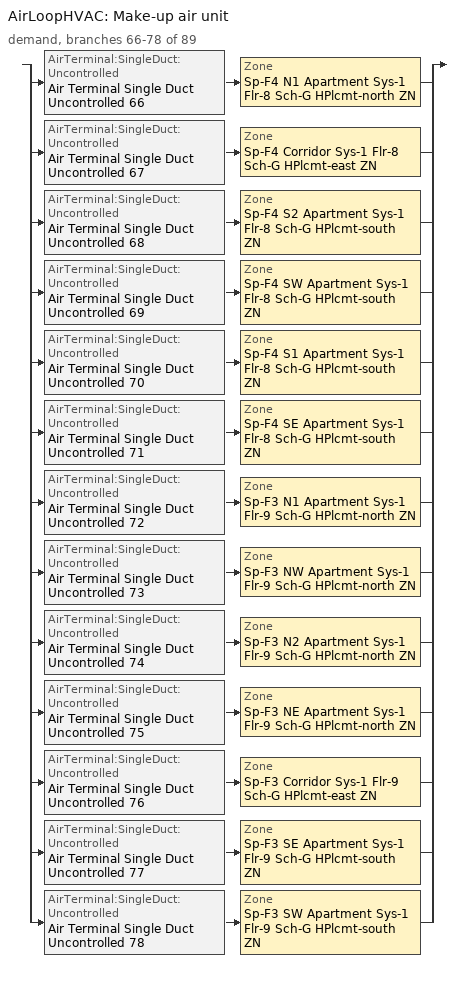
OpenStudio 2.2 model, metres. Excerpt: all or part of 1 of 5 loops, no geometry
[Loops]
AirLoopHVAC 'Make-up air unit'
 demand, branches 66-78 of 89: split
  | AirTerminal:SingleDuct:Uncontrolled 'Air Terminal Single Duct Uncontrolled 66' > Zone 'Sp-F4 N1 Apartment Sys-1 Flr-8 Sch-G HPlcmt-north ZN'
  | AirTerminal:SingleDuct:Uncontrolled 'Air Terminal Single Duct Uncontrolled 67' > Zone 'Sp-F4 Corridor Sys-1 Flr-8 Sch-G HPlcmt-east ZN'
  | AirTerminal:SingleDuct:Uncontrolled 'Air Terminal Single Duct Uncontrolled 68' > Zone 'Sp-F4 S2 Apartment Sys-1 Flr-8 Sch-G HPlcmt-south ZN'
  | AirTerminal:SingleDuct:Uncontrolled 'Air Terminal Single Duct Uncontrolled 69' > Zone 'Sp-F4 SW Apartment Sys-1 Flr-8 Sch-G HPlcmt-south ZN'
  | AirTerminal:SingleDuct:Uncontrolled 'Air Terminal Single Duct Uncontrolled 70' > Zone 'Sp-F4 S1 Apartment Sys-1 Flr-8 Sch-G HPlcmt-south ZN'
  | AirTerminal:SingleDuct:Uncontrolled 'Air Terminal Single Duct Uncontrolled 71' > Zone 'Sp-F4 SE Apartment Sys-1 Flr-8 Sch-G HPlcmt-south ZN'
  | AirTerminal:SingleDuct:Uncontrolled 'Air Terminal Single Duct Uncontrolled 72' > Zone 'Sp-F3 N1 Apartment Sys-1 Flr-9 Sch-G HPlcmt-north ZN'
  | AirTerminal:SingleDuct:Uncontrolled 'Air Terminal Single Duct Uncontrolled 73' > Zone 'Sp-F3 NW Apartment Sys-1 Flr-9 Sch-G HPlcmt-north ZN'
  | AirTerminal:SingleDuct:Uncontrolled 'Air Terminal Single Duct Uncontrolled 74' > Zone 'Sp-F3 N2 Apartment Sys-1 Flr-9 Sch-G HPlcmt-north ZN'
  | AirTerminal:SingleDuct:Uncontrolled 'Air Terminal Single Duct Uncontrolled 75' > Zone 'Sp-F3 NE Apartment Sys-1 Flr-9 Sch-G HPlcmt-north ZN'
  | AirTerminal:SingleDuct:Uncontrolled 'Air Terminal Single Duct Uncontrolled 76' > Zone 'Sp-F3 Corridor Sys-1 Flr-9 Sch-G HPlcmt-east ZN'
  | AirTerminal:SingleDuct:Uncontrolled 'Air Terminal Single Duct Uncontrolled 77' > Zone 'Sp-F3 SE Apartment Sys-1 Flr-9 Sch-G HPlcmt-south ZN'
  | AirTerminal:SingleDuct:Uncontrolled 'Air Terminal Single Duct Uncontrolled 78' > Zone 'Sp-F3 SW Apartment Sys-1 Flr-9 Sch-G HPlcmt-south ZN'
[Sizing:Zone] Zone Cooling Design Supply Air Temperature Input Method=SupplyAirTemperature; Zone Cooling Design Supply Air Temperature {C}=13; Zone Cooling Design Supply Air Temperature Difference {deltaC}=11.11; Zone Heating Design Supply Air Temperature Input Method=SupplyAirTemperature; Zone Heating Design Supply Air Temperature {C}=43; Zone Heating Design Supply Air Temperature Difference {deltaC}=11.11; Zone Cooling Design Supply Air Humidity Ratio {kg-H2O/kg-air}=0.0085; Zone Heating Design Supply Air Humidity Ratio {kg-H2O/kg-air}=0.008; Zone Heating Sizing Factor=1.3; Zone Cooling Sizing Factor=1.1; Cooling Design Air Flow Method=DesignDay; Heating Design Air Flow Method=DesignDay; Account for Dedicated Outdoor Air System=No; Dedicated Outdoor Air System Control Strategy=NeutralSupplyAir; Dedicated Outdoor Air Low Setpoint Temperature for Design {C}=autosize; Dedicated Outdoor Air High Setpoint Temperature for Design {C}=autosize
Sp-F4 N1 Apartment Sys-1 Flr-8 Sch-G HPlcmt-north ZN; Sp-F4 Corridor Sys-1 Flr-8 Sch-G HPlcmt-east ZN; Sp-F4 S2 Apartment Sys-1 Flr-8 Sch-G HPlcmt-south ZN; Sp-F4 SW Apartment Sys-1 Flr-8 Sch-G HPlcmt-south ZN; Sp-F4 S1 Apartment Sys-1 Flr-8 Sch-G HPlcmt-south ZN; Sp-F4 SE Apartment Sys-1 Flr-8 Sch-G HPlcmt-south ZN; Sp-F3 N1 Apartment Sys-1 Flr-9 Sch-G HPlcmt-north ZN; Sp-F3 NW Apartment Sys-1 Flr-9 Sch-G HPlcmt-north ZN; Sp-F3 N2 Apartment Sys-1 Flr-9 Sch-G HPlcmt-north ZN; Sp-F3 NE Apartment Sys-1 Flr-9 Sch-G HPlcmt-north ZN; Sp-F3 Corridor Sys-1 Flr-9 Sch-G HPlcmt-east ZN; Sp-F3 SE Apartment Sys-1 Flr-9 Sch-G HPlcmt-south ZN; Sp-F3 SW Apartment Sys-1 Flr-9 Sch-G HPlcmt-south ZN
[Zone equipment]
Sp-F4 N1 Apartment Sys-1 Flr-8 Sch-G HPlcmt-north ZN: Sp-F4 N1 Apartment Sys-1 Flr-8 Sch-G HPlcmt-north ZN PTAC, Zone HVAC Baseboard Convective Electric 66, Air Terminal Single Duct Uncontrolled 66
Sp-F4 Corridor Sys-1 Flr-8 Sch-G HPlcmt-east ZN: Sp-F4 Corridor Sys-1 Flr-8 Sch-G HPlcmt-east ZN PTAC, Zone HVAC Baseboard Convective Electric 67, Air Terminal Single Duct Uncontrolled 67
Sp-F4 S2 Apartment Sys-1 Flr-8 Sch-G HPlcmt-south ZN: Sp-F4 S2 Apartment Sys-1 Flr-8 Sch-G HPlcmt-south ZN PTAC, Zone HVAC Baseboard Convective Electric 68, Air Terminal Single Duct Uncontrolled 68
Sp-F4 SW Apartment Sys-1 Flr-8 Sch-G HPlcmt-south ZN: Sp-F4 SW Apartment Sys-1 Flr-8 Sch-G HPlcmt-south ZN PTAC, Zone HVAC Baseboard Convective Electric 69, Air Terminal Single Duct Uncontrolled 69
Sp-F4 S1 Apartment Sys-1 Flr-8 Sch-G HPlcmt-south ZN: Sp-F4 S1 Apartment Sys-1 Flr-8 Sch-G HPlcmt-south ZN PTAC, Zone HVAC Baseboard Convective Electric 70, Air Terminal Single Duct Uncontrolled 70
Sp-F4 SE Apartment Sys-1 Flr-8 Sch-G HPlcmt-south ZN: Sp-F4 SE Apartment Sys-1 Flr-8 Sch-G HPlcmt-south ZN PTAC, Zone HVAC Baseboard Convective Electric 71, Air Terminal Single Duct Uncontrolled 71
Sp-F3 N1 Apartment Sys-1 Flr-9 Sch-G HPlcmt-north ZN: Sp-F3 N1 Apartment Sys-1 Flr-9 Sch-G HPlcmt-north ZN PTAC, Zone HVAC Baseboard Convective Electric 72, Air Terminal Single Duct Uncontrolled 72
Sp-F3 NW Apartment Sys-1 Flr-9 Sch-G HPlcmt-north ZN: Sp-F3 NW Apartment Sys-1 Flr-9 Sch-G HPlcmt-north ZN PTAC, Zone HVAC Baseboard Convective Electric 73, Air Terminal Single Duct Uncontrolled 73
Sp-F3 N2 Apartment Sys-1 Flr-9 Sch-G HPlcmt-north ZN: Sp-F3 N2 Apartment Sys-1 Flr-9 Sch-G HPlcmt-north ZN PTAC, Zone HVAC Baseboard Convective Electric 74, Air Terminal Single Duct Uncontrolled 74
Sp-F3 NE Apartment Sys-1 Flr-9 Sch-G HPlcmt-north ZN: Sp-F3 NE Apartment Sys-1 Flr-9 Sch-G HPlcmt-north ZN PTAC, Zone HVAC Baseboard Convective Electric 75, Air Terminal Single Duct Uncontrolled 75
Sp-F3 Corridor Sys-1 Flr-9 Sch-G HPlcmt-east ZN: Sp-F3 Corridor Sys-1 Flr-9 Sch-G HPlcmt-east ZN PTAC, Zone HVAC Baseboard Convective Electric 76, Air Terminal Single Duct Uncontrolled 76
Sp-F3 SE Apartment Sys-1 Flr-9 Sch-G HPlcmt-south ZN: Sp-F3 SE Apartment Sys-1 Flr-9 Sch-G HPlcmt-south ZN PTAC, Zone HVAC Baseboard Convective Electric 77, Air Terminal Single Duct Uncontrolled 77
Sp-F3 SW Apartment Sys-1 Flr-9 Sch-G HPlcmt-south ZN: Sp-F3 SW Apartment Sys-1 Flr-9 Sch-G HPlcmt-south ZN PTAC, Zone HVAC Baseboard Convective Electric 78, Air Terminal Single Duct Uncontrolled 78
[Fan:ConstantVolume] Availability Schedule=Always On Discrete; Fan Efficiency=0.39975; Pressure Rise {Pa}=640; Maximum Flow Rate {m3/s}=AutoSize; Motor Efficiency=0.615
Fan Constant Volume 67; Fan Constant Volume 68; Fan Constant Volume 69; Fan Constant Volume 70; Fan Constant Volume 71; Fan Constant Volume 72; Fan Constant Volume 73; Fan Constant Volume 74; Fan Constant Volume 75; Fan Constant Volume 76; Fan Constant Volume 77; Fan Constant Volume 78; Fan Constant Volume 79
[Coil:Heating:Electric] Availability Schedule=ON_OFF_ALWAYS_OFF
Coil Heating Electric 67; Coil Heating Electric 68; Coil Heating Electric 69; Coil Heating Electric 70; Coil Heating Electric 71; Coil Heating Electric 72; Coil Heating Electric 73; Coil Heating Electric 74; Coil Heating Electric 75; Coil Heating Electric 76; Coil Heating Electric 77; Coil Heating Electric 78; Coil Heating Electric 79
[Coil:Cooling:DX:SingleSpeed] Availability Schedule=Always On Discrete; Rated Total Cooling Capacity {W}=autosize; Rated Sensible Heat Ratio=autosize; Rated Air Flow Rate {m3/s}=autosize; Rated Evaporator Fan Power Per Volume Flow Rate {W/(m3/s)}=773.3; Condenser Type=AirCooled; Evaporative Condenser Effectiveness=0; Evaporative Condenser Air Flow Rate {m3/s}=Autosize; Evaporative Condenser Pump Rated Power Consumption {W}=Autosize; Crankcase Heater Capacity {W}=0; Maximum Outdoor Dry-Bulb Temperature for Crankcase Heater Operation {C}=0; Basin Heater Capacity {W/K}=0; Basin Heater Setpoint Temperature {C}=10
Name | Rated COP {W/W} | Total Cooling Capacity Function of Temperature Curve | Total Cooling Capacity Function of Flow Fraction Curve | Energy Input Ratio Function of Temperature Curve | Energy Input Ratio Function of Flow Fraction Curve | Part Load Fraction Correlation Curve
Coil Cooling DX Single Speed 67 4kBtu/hr 11.0EER | 3.72467 | DXCOOL-NECB2011-REF-CAPFT 63 | DXCOOL-NECB2011-REF-CAPFFLOW 63 | DXCOOL-NECB2011-REF-COOLEIRFT 63 | DXCOOL-NECB2011-REF-COOLEIRFFLOW 63 | DXCOOL-NECB2011-REF-COOLPLFFPLR 63
Coil Cooling DX Single Speed 68 5kBtu/hr 11.0EER | 3.72517 | DXCOOL-NECB2011-REF-CAPFT 64 | DXCOOL-NECB2011-REF-CAPFFLOW 64 | DXCOOL-NECB2011-REF-COOLEIRFT 64 | DXCOOL-NECB2011-REF-COOLEIRFFLOW 64 | DXCOOL-NECB2011-REF-COOLPLFFPLR 64
Coil Cooling DX Single Speed 69 7kBtu/hr 11.0EER | 3.72678 | DXCOOL-NECB2011-REF-CAPFT 65 | DXCOOL-NECB2011-REF-CAPFFLOW 65 | DXCOOL-NECB2011-REF-COOLEIRFT 65 | DXCOOL-NECB2011-REF-COOLEIRFFLOW 65 | DXCOOL-NECB2011-REF-COOLPLFFPLR 65
Coil Cooling DX Single Speed 70 9kBtu/hr 10.6EER | 3.59102 | DXCOOL-NECB2011-REF-CAPFT 67 | DXCOOL-NECB2011-REF-CAPFFLOW 67 | DXCOOL-NECB2011-REF-COOLEIRFT 67 | DXCOOL-NECB2011-REF-COOLEIRFFLOW 67 | DXCOOL-NECB2011-REF-COOLPLFFPLR 67
Coil Cooling DX Single Speed 71 7kBtu/hr 11.0EER | 3.72672 | DXCOOL-NECB2011-REF-CAPFT 68 | DXCOOL-NECB2011-REF-CAPFFLOW 68 | DXCOOL-NECB2011-REF-COOLEIRFT 68 | DXCOOL-NECB2011-REF-COOLEIRFFLOW 68 | DXCOOL-NECB2011-REF-COOLPLFFPLR 68
Coil Cooling DX Single Speed 72 9kBtu/hr 10.6EER | 3.60642 | DXCOOL-NECB2011-REF-CAPFT 69 | DXCOOL-NECB2011-REF-CAPFFLOW 69 | DXCOOL-NECB2011-REF-COOLEIRFT 69 | DXCOOL-NECB2011-REF-COOLEIRFFLOW 69 | DXCOOL-NECB2011-REF-COOLPLFFPLR 69
Coil Cooling DX Single Speed 73 4kBtu/hr 11.0EER | 3.72468 | DXCOOL-NECB2011-REF-CAPFT 70 | DXCOOL-NECB2011-REF-CAPFFLOW 70 | DXCOOL-NECB2011-REF-COOLEIRFT 70 | DXCOOL-NECB2011-REF-COOLEIRFFLOW 70 | DXCOOL-NECB2011-REF-COOLPLFFPLR 70
Coil Cooling DX Single Speed 74 7kBtu/hr 11.0EER | 3.72705 | DXCOOL-NECB2011-REF-CAPFT 71 | DXCOOL-NECB2011-REF-CAPFFLOW 71 | DXCOOL-NECB2011-REF-COOLEIRFT 71 | DXCOOL-NECB2011-REF-COOLEIRFFLOW 71 | DXCOOL-NECB2011-REF-COOLPLFFPLR 71
Coil Cooling DX Single Speed 75 4kBtu/hr 11.0EER | 3.72462 | DXCOOL-NECB2011-REF-CAPFT 72 | DXCOOL-NECB2011-REF-CAPFFLOW 72 | DXCOOL-NECB2011-REF-COOLEIRFT 72 | DXCOOL-NECB2011-REF-COOLEIRFFLOW 72 | DXCOOL-NECB2011-REF-COOLPLFFPLR 72
Coil Cooling DX Single Speed 76 7kBtu/hr 11.0EER | 3.72484 | DXCOOL-NECB2011-REF-CAPFT 73 | DXCOOL-NECB2011-REF-CAPFFLOW 73 | DXCOOL-NECB2011-REF-COOLEIRFT 73 | DXCOOL-NECB2011-REF-COOLEIRFFLOW 73 | DXCOOL-NECB2011-REF-COOLPLFFPLR 73
Coil Cooling DX Single Speed 77 5kBtu/hr 11.0EER | 3.72518 | DXCOOL-NECB2011-REF-CAPFT 74 | DXCOOL-NECB2011-REF-CAPFFLOW 74 | DXCOOL-NECB2011-REF-COOLEIRFT 74 | DXCOOL-NECB2011-REF-COOLEIRFFLOW 74 | DXCOOL-NECB2011-REF-COOLPLFFPLR 74
Coil Cooling DX Single Speed 78 9kBtu/hr 10.6EER | 3.60169 | DXCOOL-NECB2011-REF-CAPFT 75 | DXCOOL-NECB2011-REF-CAPFFLOW 75 | DXCOOL-NECB2011-REF-COOLEIRFT 75 | DXCOOL-NECB2011-REF-COOLEIRFFLOW 75 | DXCOOL-NECB2011-REF-COOLPLFFPLR 75
Coil Cooling DX Single Speed 79 9kBtu/hr 10.6EER | 3.5906 | DXCOOL-NECB2011-REF-CAPFT 76 | DXCOOL-NECB2011-REF-CAPFFLOW 76 | DXCOOL-NECB2011-REF-COOLEIRFT 76 | DXCOOL-NECB2011-REF-COOLEIRFFLOW 76 | DXCOOL-NECB2011-REF-COOLPLFFPLR 76
[ZoneHVAC:PackagedTerminalAirConditioner] Availability Schedule=Always On Discrete; Supply Air Flow Rate During Cooling Operation {m3/s}=Autosize; Supply Air Flow Rate During Heating Operation {m3/s}=Autosize; Supply Air Flow Rate When No Cooling or Heating is Needed {m3/s}=Autosize; Outdoor Air Flow Rate During Cooling Operation {m3/s}=Autosize; Outdoor Air Flow Rate During Heating Operation {m3/s}=Autosize; Outdoor Air Flow Rate When No Cooling or Heating is Needed {m3/s}=Autosize; Fan Placement=DrawThrough
Name | Supply Air Fan | Heating Coil | Cooling Coil
Sp-F4 N1 Apartment Sys-1 Flr-8 Sch-G HPlcmt-north ZN PTAC | Fan Constant Volume 67 | Coil Heating Electric 67 | Coil Cooling DX Single Speed 67 4kBtu/hr 11.0EER
Sp-F4 Corridor Sys-1 Flr-8 Sch-G HPlcmt-east ZN PTAC | Fan Constant Volume 68 | Coil Heating Electric 68 | Coil Cooling DX Single Speed 68 5kBtu/hr 11.0EER
Sp-F4 S2 Apartment Sys-1 Flr-8 Sch-G HPlcmt-south ZN PTAC | Fan Constant Volume 69 | Coil Heating Electric 69 | Coil Cooling DX Single Speed 69 7kBtu/hr 11.0EER
Sp-F4 SW Apartment Sys-1 Flr-8 Sch-G HPlcmt-south ZN PTAC | Fan Constant Volume 70 | Coil Heating Electric 70 | Coil Cooling DX Single Speed 70 9kBtu/hr 10.6EER
Sp-F4 S1 Apartment Sys-1 Flr-8 Sch-G HPlcmt-south ZN PTAC | Fan Constant Volume 71 | Coil Heating Electric 71 | Coil Cooling DX Single Speed 71 7kBtu/hr 11.0EER
Sp-F4 SE Apartment Sys-1 Flr-8 Sch-G HPlcmt-south ZN PTAC | Fan Constant Volume 72 | Coil Heating Electric 72 | Coil Cooling DX Single Speed 72 9kBtu/hr 10.6EER
Sp-F3 N1 Apartment Sys-1 Flr-9 Sch-G HPlcmt-north ZN PTAC | Fan Constant Volume 73 | Coil Heating Electric 73 | Coil Cooling DX Single Speed 73 4kBtu/hr 11.0EER
Sp-F3 NW Apartment Sys-1 Flr-9 Sch-G HPlcmt-north ZN PTAC | Fan Constant Volume 74 | Coil Heating Electric 74 | Coil Cooling DX Single Speed 74 7kBtu/hr 11.0EER
Sp-F3 N2 Apartment Sys-1 Flr-9 Sch-G HPlcmt-north ZN PTAC | Fan Constant Volume 75 | Coil Heating Electric 75 | Coil Cooling DX Single Speed 75 4kBtu/hr 11.0EER
Sp-F3 NE Apartment Sys-1 Flr-9 Sch-G HPlcmt-north ZN PTAC | Fan Constant Volume 76 | Coil Heating Electric 76 | Coil Cooling DX Single Speed 76 7kBtu/hr 11.0EER
Sp-F3 Corridor Sys-1 Flr-9 Sch-G HPlcmt-east ZN PTAC | Fan Constant Volume 77 | Coil Heating Electric 77 | Coil Cooling DX Single Speed 77 5kBtu/hr 11.0EER
Sp-F3 SE Apartment Sys-1 Flr-9 Sch-G HPlcmt-south ZN PTAC | Fan Constant Volume 78 | Coil Heating Electric 78 | Coil Cooling DX Single Speed 78 9kBtu/hr 10.6EER
Sp-F3 SW Apartment Sys-1 Flr-9 Sch-G HPlcmt-south ZN PTAC | Fan Constant Volume 79 | Coil Heating Electric 79 | Coil Cooling DX Single Speed 79 9kBtu/hr 10.6EER
[ZoneHVAC:Baseboard:Convective:Electric] Availability Schedule=Always On Discrete; Nominal Capacity {W}=autosize; Efficiency=1
Zone HVAC Baseboard Convective Electric 66; Zone HVAC Baseboard Convective Electric 67; Zone HVAC Baseboard Convective Electric 68; Zone HVAC Baseboard Convective Electric 69; Zone HVAC Baseboard Convective Electric 70; Zone HVAC Baseboard Convective Electric 71; Zone HVAC Baseboard Convective Electric 72; Zone HVAC Baseboard Convective Electric 73; Zone HVAC Baseboard Convective Electric 74; Zone HVAC Baseboard Convective Electric 75; Zone HVAC Baseboard Convective Electric 76; Zone HVAC Baseboard Convective Electric 77; Zone HVAC Baseboard Convective Electric 78
[AirTerminal:SingleDuct:Uncontrolled] Availability Schedule=Always On Discrete; Maximum Air Flow Rate {m3/s}=AutoSize
Air Terminal Single Duct Uncontrolled 66; Air Terminal Single Duct Uncontrolled 67; Air Terminal Single Duct Uncontrolled 68; Air Terminal Single Duct Uncontrolled 69; Air Terminal Single Duct Uncontrolled 70; Air Terminal Single Duct Uncontrolled 71; Air Terminal Single Duct Uncontrolled 72; Air Terminal Single Duct Uncontrolled 73; Air Terminal Single Duct Uncontrolled 74; Air Terminal Single Duct Uncontrolled 75; Air Terminal Single Duct Uncontrolled 76; Air Terminal Single Duct Uncontrolled 77; Air Terminal Single Duct Uncontrolled 78
[Schedule:Ruleset]
ON_OFF_ALWAYS_OFF: Default Day Schedule=Schedule Day 3
[Schedule:Day]
Schedule Day 3; wkdON_OFF_ALWAYS_OFF 1; satON_OFF_ALWAYS_OFF 1; sunON_OFF_ALWAYS_OFF 1: 1, 0, 0, 2, 0, 0, 3, 0, 0, 4, 0, 0, 5, 0, 0, 6, 0, 0, 7, 0, 0, 8, 0, 0, 9, 0, 0, 10, 0, 0, 11, 0, 0, 12, 0, 0, 13, 0, 0, 14, 0, 0, 15, 0, 0, 16, 0, 0, 17, 0, 0, 18, 0, 0, 19, 0, 0, 20, 0, 0, 21, 0, 0, 22, 0, 0, 23, 0, 0, 24, 0, 0
[Schedule:Rule] Schedule Ruleset=ON_OFF_ALWAYS_OFF; Date Specification Type=DateRange; Start Month=1; Start Day=1; End Month=12; End Day=31
Name | Rule Order | Day Schedule | Apply Sunday | Apply Monday | Apply Tuesday | Apply Wednesday | Apply Thursday | Apply Friday | Apply Saturday
wkdON_OFF_ALWAYS_OFF rule | 2 | wkdON_OFF_ALWAYS_OFF 1 | No | Yes | Yes | Yes | Yes | Yes | No
satON_OFF_ALWAYS_OFFrule | 1 | satON_OFF_ALWAYS_OFF 1 | No | No | No | No | No | No | Yes
sunON_OFF_ALWAYS_OFFrule | 0 | sunON_OFF_ALWAYS_OFF 1 | Yes | No | No | No | No | No | No
[Schedule:Constant]
Always On Discrete: Value=1
[Curve:Biquadratic] Minimum Value of x=13; Maximum Value of x=24; Minimum Value of y=24; Maximum Value of y=46
Name | Coefficient1 Constant | Coefficient2 x | Coefficient3 x**2 | Coefficient4 y | Coefficient5 y**2 | Coefficient6 x*y
DXCOOL-NECB2011-REF-CAPFT 63; DXCOOL-NECB2011-REF-CAPFT 64; DXCOOL-NECB2011-REF-CAPFT 65; DXCOOL-NECB2011-REF-CAPFT 67; DXCOOL-NECB2011-REF-CAPFT 68; DXCOOL-NECB2011-REF-CAPFT 69; DXCOOL-NECB2011-REF-CAPFT 70; DXCOOL-NECB2011-REF-CAPFT 71; DXCOOL-NECB2011-REF-CAPFT 72; DXCOOL-NECB2011-REF-CAPFT 73; DXCOOL-NECB2011-REF-CAPFT 74; DXCOOL-NECB2011-REF-CAPFT 75; DXCOOL-NECB2011-REF-CAPFT 76 | 0.867905 | 0.0142459 | 0.00055436 | -0.0075575 | 3.3e-05 | -0.0001918
DXCOOL-NECB2011-REF-COOLEIRFT 63; DXCOOL-NECB2011-REF-COOLEIRFT 64; DXCOOL-NECB2011-REF-COOLEIRFT 65; DXCOOL-NECB2011-REF-COOLEIRFT 67; DXCOOL-NECB2011-REF-COOLEIRFT 68; DXCOOL-NECB2011-REF-COOLEIRFT 69; DXCOOL-NECB2011-REF-COOLEIRFT 70; DXCOOL-NECB2011-REF-COOLEIRFT 71; DXCOOL-NECB2011-REF-COOLEIRFT 72; DXCOOL-NECB2011-REF-COOLEIRFT 73; DXCOOL-NECB2011-REF-COOLEIRFT 74; DXCOOL-NECB2011-REF-COOLEIRFT 75; DXCOOL-NECB2011-REF-COOLEIRFT 76 | 0.116936 | 0.0284933 | -0.0004112 | 0.0214108 | 0.00016103 | -0.0006791
[Curve:Quadratic] Coefficient1 Constant=1; Coefficient2 x=0; Coefficient3 x**2=0; Minimum Value of x=0; Maximum Value of x=1
DXCOOL-NECB2011-REF-CAPFFLOW 63; DXCOOL-NECB2011-REF-COOLEIRFFLOW 63; DXCOOL-NECB2011-REF-CAPFFLOW 64; DXCOOL-NECB2011-REF-COOLEIRFFLOW 64; DXCOOL-NECB2011-REF-CAPFFLOW 65; DXCOOL-NECB2011-REF-COOLEIRFFLOW 65; DXCOOL-NECB2011-REF-CAPFFLOW 67; DXCOOL-NECB2011-REF-COOLEIRFFLOW 67; DXCOOL-NECB2011-REF-CAPFFLOW 68; DXCOOL-NECB2011-REF-COOLEIRFFLOW 68; DXCOOL-NECB2011-REF-CAPFFLOW 69; DXCOOL-NECB2011-REF-COOLEIRFFLOW 69; DXCOOL-NECB2011-REF-CAPFFLOW 70; DXCOOL-NECB2011-REF-COOLEIRFFLOW 70; DXCOOL-NECB2011-REF-CAPFFLOW 71; DXCOOL-NECB2011-REF-COOLEIRFFLOW 71; DXCOOL-NECB2011-REF-CAPFFLOW 72; DXCOOL-NECB2011-REF-COOLEIRFFLOW 72; DXCOOL-NECB2011-REF-CAPFFLOW 73; DXCOOL-NECB2011-REF-COOLEIRFFLOW 73; DXCOOL-NECB2011-REF-CAPFFLOW 74; DXCOOL-NECB2011-REF-COOLEIRFFLOW 74; DXCOOL-NECB2011-REF-CAPFFLOW 75; DXCOOL-NECB2011-REF-COOLEIRFFLOW 75; DXCOOL-NECB2011-REF-CAPFFLOW 76; DXCOOL-NECB2011-REF-COOLEIRFFLOW 76
[Curve:Cubic] Coefficient1 Constant=0.0277; Coefficient2 x=4.9151; Coefficient3 x**2=-8.184; Coefficient4 x**3=4.2702; Minimum Value of x=0.7; Maximum Value of x=1
DXCOOL-NECB2011-REF-COOLPLFFPLR 63; DXCOOL-NECB2011-REF-COOLPLFFPLR 64; DXCOOL-NECB2011-REF-COOLPLFFPLR 65; DXCOOL-NECB2011-REF-COOLPLFFPLR 67; DXCOOL-NECB2011-REF-COOLPLFFPLR 68; DXCOOL-NECB2011-REF-COOLPLFFPLR 69; DXCOOL-NECB2011-REF-COOLPLFFPLR 70; DXCOOL-NECB2011-REF-COOLPLFFPLR 71; DXCOOL-NECB2011-REF-COOLPLFFPLR 72; DXCOOL-NECB2011-REF-COOLPLFFPLR 73; DXCOOL-NECB2011-REF-COOLPLFFPLR 74; DXCOOL-NECB2011-REF-COOLPLFFPLR 75; DXCOOL-NECB2011-REF-COOLPLFFPLR 76
